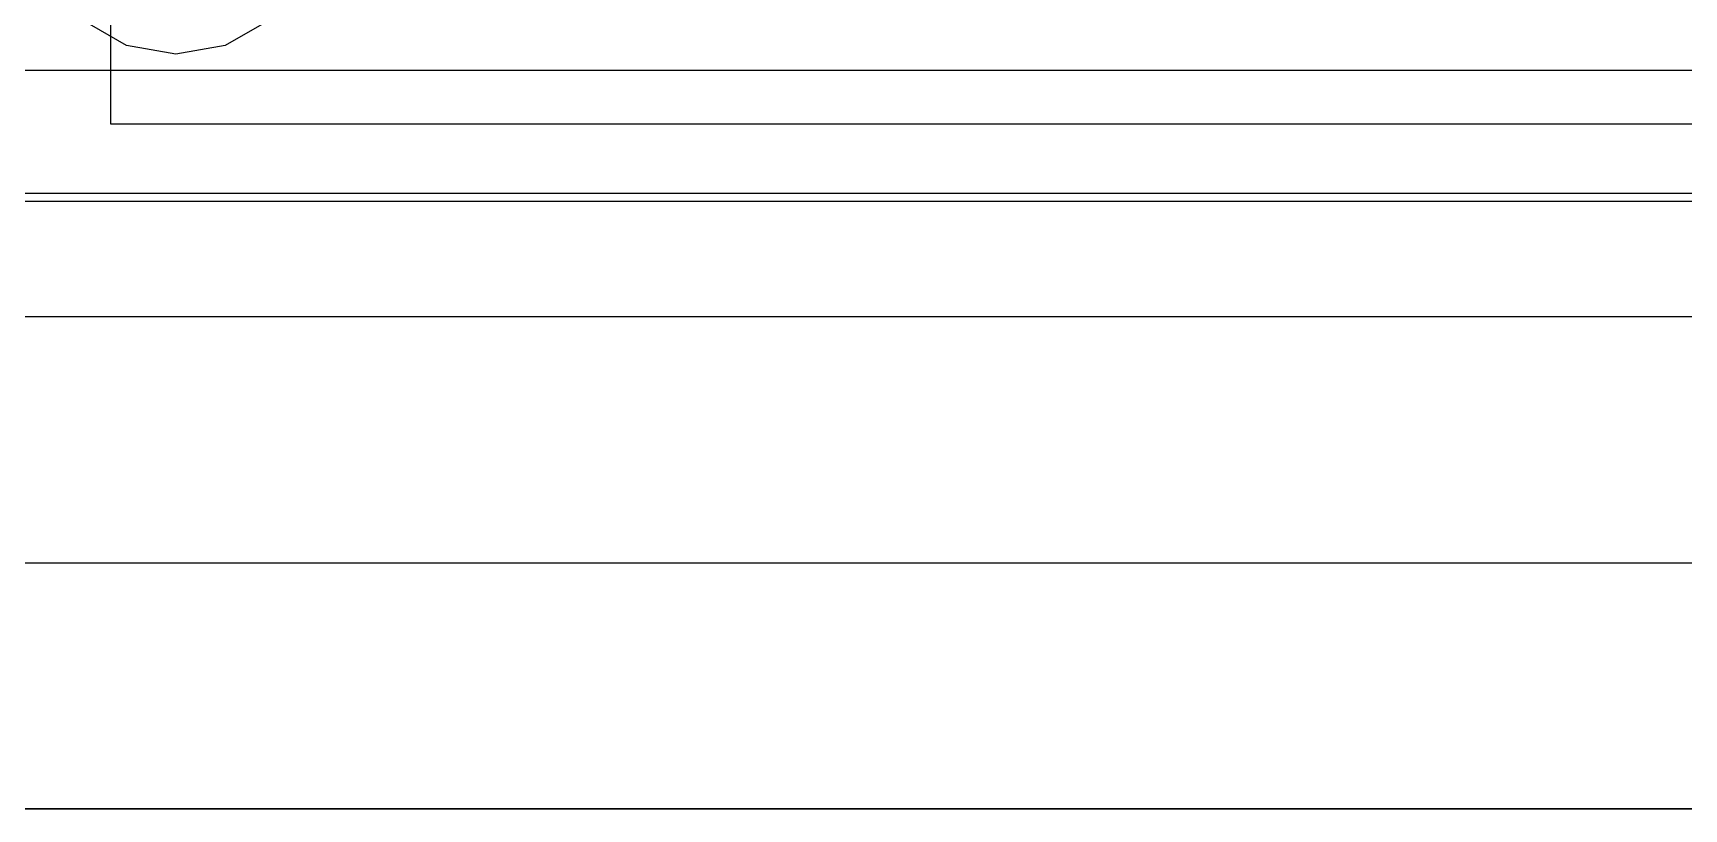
# Model space of a CAD drawing. Header units: millimetres. Extents: x 30 to 728, y -111 to 447.
# Drawn here: x 105.27 to 125.37, y 73.64 to 83.09 of the extents above; entities that cross this region are included whole.
import ezdxf

# ---------------------------------------------------------------- set-up
doc = ezdxf.new("R2010")
doc.units = ezdxf.units.MM
for name, color, linetype in [('BLACK', 7, 'Continuous'), ('プレート', 6, 'Continuous'), ('上壁', 4, 'Continuous'), ('下壁1', 150, 'Continuous'), ('下壁2', 2, 'Continuous'), ('化粧板', 1, 'Continuous'), ('参照PCB', 7, 'Continuous'), ('寸法', 21, 'Continuous'), ('裏面', 3, 'Continuous')]:
    doc.layers.add(name, color=color, linetype=linetype)
doc.layers.add('補助線', color=4, linetype='Continuous', transparency=0.8)

# ---------------------------------------------------------------- blocks, each defined once
blk = doc.blocks.new('hhskb-F.SilkS')
at = {"layer": 'BLACK'}
for p, q in [((72.7992, -145.151), (72.2708, -144.846)), ((74.5292, -144.846), (74.0008, -145.151)), ((73.4, -145.257), (72.7992, -145.151)), ((74.0008, -145.151), (73.4, -145.257))]:
    blk.add_line(p, q, dxfattribs=at)

msp = doc.modelspace()

# ---------------------------------------------------------------- linework, layer by layer
at = {"layer": 'プレート'}
msp.add_lwpolyline([(55.158, 200.636), (55.158, 79.636, 0.414214), (61.158, 73.636), (205.158, 73.636, 0.414214), (211.158, 79.636), (211.158, 200.636, 0.414214), (205.158, 206.636), (154.108, 206.636), (154.108, 200.636), (194.833, 200.636), (194.833, 196.616), (194.833, 179.273), (143.108, 179.273), (136.945, 179.273), (136.945, 200.636), (143.108, 200.636), (143.108, 206.636), (61.158, 206.636, 0.414214)], format="xyb", close=True, dxfattribs=at)
at = {"layer": '上壁'}
msp.add_lwpolyline([(55.158, 79.636), (211.158, 79.636, -0.414214), (205.158, 73.636), (61.158, 73.636, -0.414214)], format="xyb", close=True, dxfattribs=at)
at = {"layer": '下壁1'}
msp.add_lwpolyline([(55.158, 79.636), (211.158, 79.636, -0.414214), (205.158, 73.636), (61.158, 73.636, -0.414214)], format="xyb", close=True, dxfattribs=at)
at = {"layer": '下壁2'}
msp.add_lwpolyline([(55.158, 79.636), (211.158, 79.636, -0.414214), (205.158, 73.636), (61.158, 73.636, -0.414214)], format="xyb", close=True, dxfattribs=at)
at = {"layer": '化粧板'}
msp.add_lwpolyline([(61.158, 206.636), (205.158, 206.636, -0.414214), (211.158, 200.636), (211.158, 79.636, -0.414214), (205.158, 73.636), (61.158, 73.636, -0.414214), (55.158, 79.636), (55.158, 200.636, -0.414214)], format="xyb", close=True, dxfattribs=at)
msp.add_lwpolyline([(63.47, 178.227), (197.749, 178.227), (197.749, 157.945), (188.249, 157.945), (188.249, 140.207), (192.999, 140.207), (192.999, 121.227), (202.499, 121.227), (202.499, 81.977), (106.217, 81.977), (106.217, 100.955), (63.499, 101.001)], close=True, dxfattribs=at)
at = {"layer": '参照PCB'}
for p, q in [((203.608, 81.036), (62.608, 81.036)), ((62.658, 81.136), (203.558, 81.136))]:
    msp.add_line(p, q, dxfattribs=at)
at = {"layer": '裏面'}
msp.add_lwpolyline([(61.158, 206.636), (205.158, 206.636, -0.414214), (211.158, 200.636), (211.158, 79.636, -0.414214), (205.158, 73.636), (61.158, 73.636, -0.414214), (55.158, 79.636), (55.158, 200.636, -0.414214)], format="xyb", close=True, dxfattribs=at)
at = {"layer": '補助線'}
for p, q in [((33.399, 82.636), (231.736, 82.636)), ((33.399, 79.636), (231.736, 79.636)), ((33.399, 76.636), (231.736, 76.636)), ((33.399, 73.636), (231.736, 73.636))]:
    msp.add_line(p, q, dxfattribs=at)

# ---------------------------------------------------------------- block references
at = {"layer": '寸法', "linetype": 'ByBlock'}
msp.add_blockref('hhskb-F.SilkS', (33.608, 228.086), dxfattribs=at)

doc.saveas('drawing.dxf')
